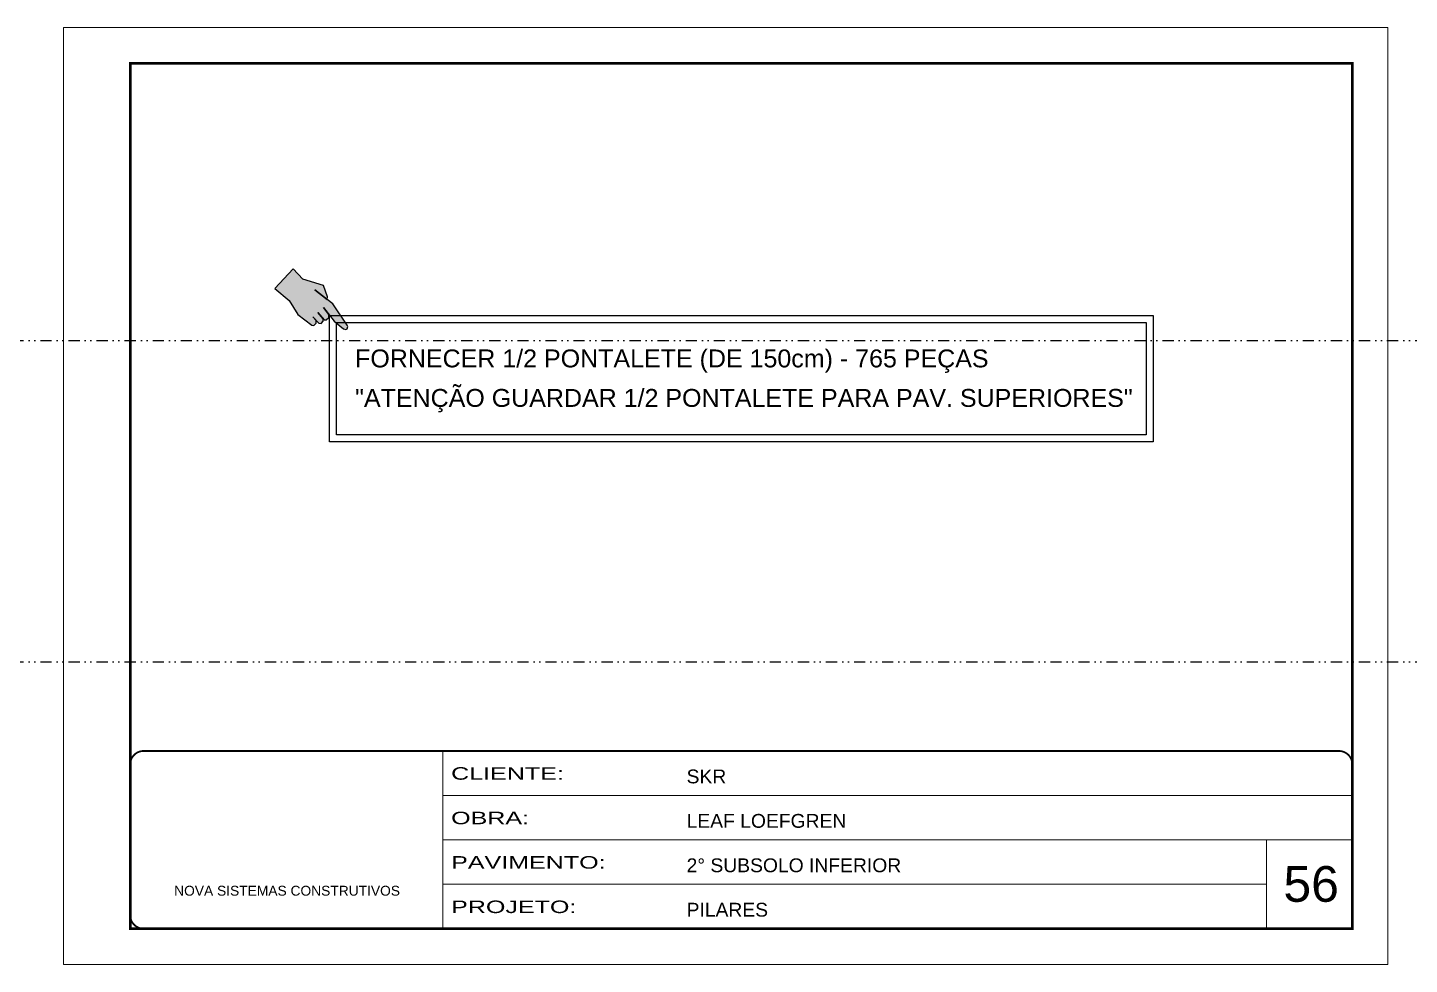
# Model space of a CAD drawing. Extents: x 13513 to 27878, y -21631 to 6985.
# Drawn here: x 19128 to 20677, y -8997 to -7947 of the extents above; entities that cross this region are included whole.
import ezdxf

# ---------------------------------------------------------------- set-up
doc = ezdxf.new("R2010")
doc.units = 0
for name, pattern in [('CONTINUO', [0]), ('DASHED', [0.75, 0.5, -0.25]), ('DIVIDE2', [0.625, 0.25, -0.125, 0, -0.125, 0, -0.125])]:
    doc.linetypes.add(name, pattern=pattern)
for name, color, linetype, lineweight in [('CARIMBO', 255, 'Continuous', 9), ('Folhas', 255, 'Continuous', 9), ('SARRAFO DE PRESSAO', 251, 'DASHED', 9)]:
    doc.layers.add(name, color=color, linetype=linetype, lineweight=lineweight)
for name, color, linetype in [('Nível', 160, 'Continuous'), ('REGUA-80', 111, 'Continuous'), ('va165-sec', 5, 'DASHED')]:
    doc.layers.add(name, color=color, linetype=linetype)
doc.styles.add('ARIAL', font='arial.ttf')
doc.styles.add('Tecnologia', font='')
doc.styles.get('Tecnologia').set_extended_font_data('Forgotten Futurist')

# ---------------------------------------------------------------- blocks, each defined once
blk = doc.blocks.new('9999999999')
at = {"color": 30, "linetype": 'CONTINUO'}
for p, q in [((98564.6, 34230.2), (98564.6, 34429.4)), ((98564.6, 34379.6), (99584, 34379.6)), ((98564.6, 34329.8), (99488, 34329.8)), ((99584, 34329.8), (99488, 34329.8)), ((99488, 34329.8), (99488, 34230.2)), ((98564.6, 34280), (99488, 34280))]:
    blk.add_line(p, q, dxfattribs=at)
at = {"color": 30, "linetype": 'CONTINUO', "const_width": 2}
blk.add_lwpolyline([(99584, 34230.2), (99584, 34414.4, 0.414214), (99569, 34429.4), (98229, 34429.4, 0.414214), (98214, 34414.4), (98214, 34245.2, 0.414214), (98229, 34230.2), (99584, 34230.2)], format="xyb", dxfattribs=at)
at = {"layer": 'Folhas'}
blk.add_lwpolyline([(98139, 34190.2), (99624, 34190.2), (99624, 35240.2), (98139, 35240.2)], close=True, dxfattribs=at)
at = {"layer": 'Folhas', "color": 30, "const_width": 3}
blk.add_lwpolyline([(98214, 34230.2), (99584, 34230.2), (99584, 35200.2), (98214, 35200.2)], close=True, dxfattribs=at)
at = {"color": 7, "linetype": 'Continuous', "ltscale": 5, "style": 'ARIAL'}
for s, height, p in [('SKR', 15.48, (98837.7, 34393.1)), ('LEAF LOEFGREN', 15.483, (98837.7, 34343.3)), ('2° SUBSOLO INFERIOR', 15.483, (98837.7, 34293.5)), ('NOVA SISTEMAS CONSTRUTIVOS', 11.059, (98263.2, 34267.2)), ('PILARES', 15.48, (98837.7, 34243.7))]:
    blk.add_text(s, height=height, dxfattribs=at).set_placement(p)
at = {"layer": 'Folhas', "color": 7, "style": 'Tecnologia', "width": 1.5}
for s, p in [('CLIENTE:', (98573.7, 34397.2)), ('OBRA:', (98573.7, 34347.3)), ('PAVIMENTO:', (98573.7, 34297.5)), ('PROJETO:', (98573.7, 34247.7))]:
    blk.add_text(s, height=14, dxfattribs=at).set_placement(p)
blk = doc.blocks.new('INDICADOR')
at = {"layer": 'va165-sec', "ltscale": 100}
blk.add_hatch(color=61, dxfattribs=at).paths.add_polyline_path([(-59.7, -24.5), (-37.5, -24.3), (-35.4, -22.8), (-34.7, -18.5), (-36.9, -15.9), (-32.1, -16.5), (-29.9, -15.1), (-29.3, -11.2), (-31.5, -8.9), (-29.5, -9.3), (-27.5, -7.7), (-26.6, -3.4), (-28.9, -0.4), (-18.5, -2.8), (-3.7, -3.1), (-0.7, -1.9), (0, 0), (-1.3, 2.8), (-2.9, 3.5), (-33.7, 13.2), (-42.6, 13.1), (-44, 16), (-56.7, 23.9), (-82.1, 13.8), (-99.5, 16.7), (-102.1, -17), (-79.1, -17.5)])
at = {"layer": 'REGUA-80', "color": 1}
blk.add_lwpolyline([(-102.1, -17), (-79.1, -17.5), (-59.7, -24.5), (-37.5, -24.3), (-35.4, -22.8), (-34.7, -18.5), (-36.9, -15.9), (-43.1, -15.1), (-32.1, -16.5), (-29.9, -15.1), (-29.3, -11.2), (-31.5, -8.9), (-41.5, -7), (-29.5, -9.3), (-27.5, -7.7), (-26.6, -3.4), (-28.9, -0.4), (-39.8, 2.2), (-18.5, -2.8), (-3.7, -3.1), (-0.7, -1.9), (0, 0), (-1.3, 2.8), (-2.9, 3.5), (-33.7, 13.2), (-42.6, 13.1), (-61.9, 12.9), (-42.6, 13.1), (-44, 16), (-56.7, 23.9), (-82.1, 13.8), (-99.5, 16.7), (-102.1, -17)], dxfattribs=at)
blk = doc.blocks.new('DEDADA')
at = {"linetype": 'Continuous', "ltscale": 100, "xscale": 0.5000000000004939, "yscale": 0.5000000000004939, "zscale": 0.5000000000004939, "rotation": 321.5463332659798}
blk.add_blockref('INDICADOR', (63.07, 17.03), dxfattribs=at)

msp = doc.modelspace()

# ---------------------------------------------------------------- linework, layer by layer
at = {"color": 1}
for points in [[(19466.83, -8269.5), (20390.11, -8269.5), (20390.11, -8411.18), (19466.83, -8411.18)], [(19474.65, -8277.33), (20382.28, -8277.33), (20382.28, -8403.36), (19474.65, -8403.36)]]:
    msp.add_lwpolyline(points, close=True, dxfattribs=at)
at = {"layer": 'Nível', "color": 4, "linetype": 'DIVIDE2', "ltscale": 50}
for p, q in [((13513.27, -8297.47), (21417.65, -8297.47)), ((13513.27, -8657.47), (21517.65, -8657.47))]:
    msp.add_line(p, q, dxfattribs=at)

# ---------------------------------------------------------------- block references
at = {"lineweight": 5, "xscale": 1.791027142672635, "yscale": 1.791027142672635, "zscale": 0.5970090475575454}
msp.add_blockref('DEDADA', (19373.74, -8314.78), dxfattribs=at)
at = {"layer": 'SARRAFO DE PRESSAO', "color": 6, "linetype": 'ByBlock'}
msp.add_blockref('9999999999', (-78970.51, -43186.95), dxfattribs=at)

# ---------------------------------------------------------------- texts
at = {"layer": 'CARIMBO', "color": 1, "style": 'ARIAL'}
for s, p in [('FORNECER 1/2 PONTALETE (DE 150cm) - 765 PEÇAS', (19495.52, -8327.57)), ('"ATENÇÃO GUARDAR 1/2 PONTALETE PARA PAV. SUPERIORES"', (19495.52, -8371.83))]:
    msp.add_text(s, height=20.0648, dxfattribs=at).set_placement(p)
at = {"layer": 'CARIMBO', "style": 'ARIAL'}
msp.add_text('56', height=40, dxfattribs=at).set_placement((20536.33, -8926.61))

doc.saveas('drawing.dxf')
